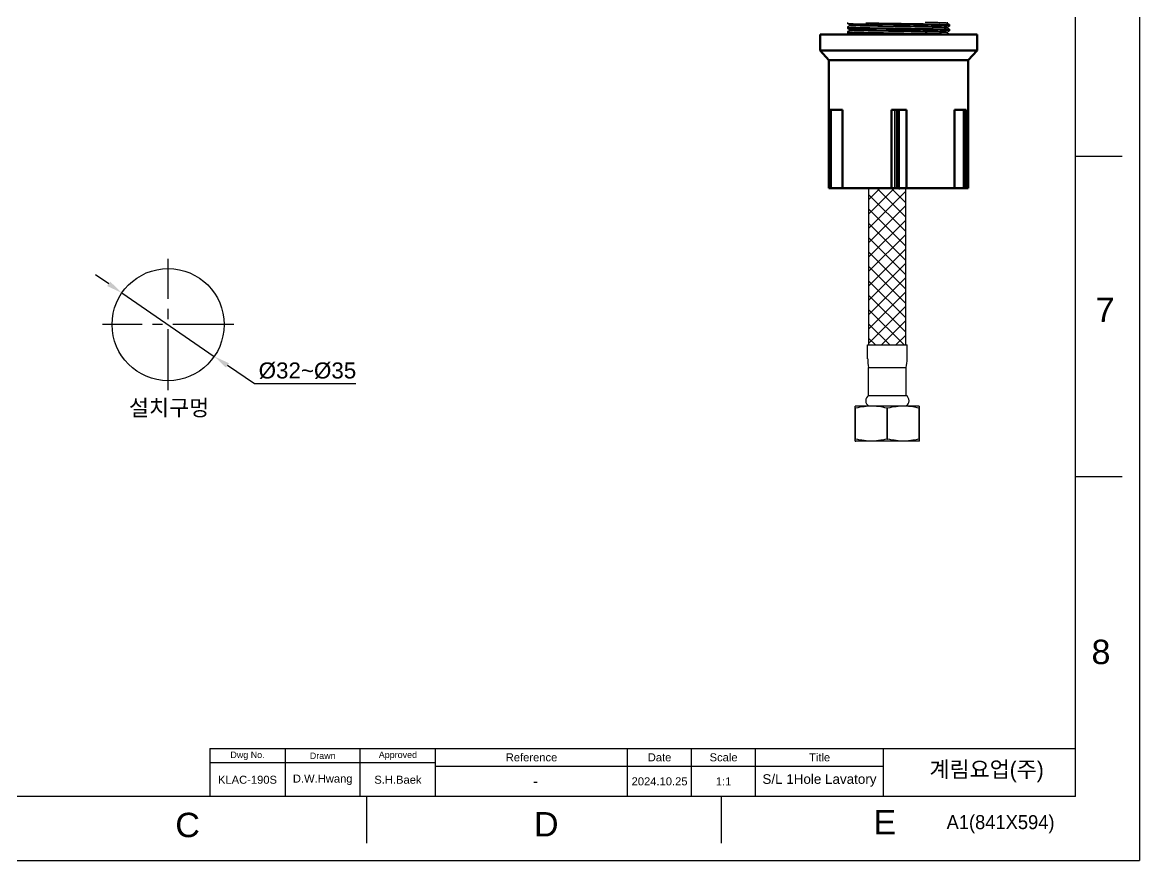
# Model space of a CAD drawing. Header units: millimetres. Extents: x 4210 to 4804, y 1409 to 2249.
# Drawn here: x 4454.7 to 4803.8, y 1409.4 to 1671.2 of the extents above; entities that cross this region are included whole.
import ezdxf

# ---------------------------------------------------------------- set-up
doc = ezdxf.new("R2010")
doc.units = ezdxf.units.MM
doc.linetypes.add('CENTER2', pattern=[28.575, 19.05, -3.175, 3.175, -3.175])
doc.linetypes.add('CENTERX2', pattern=[101.6, 63.5, -12.7, 12.7, -12.7])
for name, color, linetype in [('02___PRT_ALL_AXES', 7, 'Continuous'), ('7_ALL_FEATURES', 7, 'Continuous'), ('CENTER', 1, 'CENTER2'), ('TEXT', 2, 'Continuous')]:
    doc.layers.add(name, color=color, linetype=linetype)
doc.layers.add('DIM_', color=3, linetype='Continuous', lineweight=9)
doc.styles.add('Arial Unicode MS', font='ARIALUNI.ttf')
doc.styles.add('ROMANS', font='Gulim.ttf')
doc.styles.get("Standard").update_dxf_attribs({"font": 'arial.ttf'})
doc.dimstyles.new('사본(2) STANDARD', dxfattribs={"dimscale": 0, "dimtxt": 4, "dimasz": 4, "dimexe": 1.25, "dimexo": 0.625, "dimgap": 1.5, "dimtad": 3, "dimtih": 1, "dimtoh": 1, "dimdec": 1, "dimzin": 9, "dimdsep": 46, "dimtxsty": 'Standard', "dimcen": 2.5, "dimclrd": 3, "dimclre": 3, "dimclrt": 4, "dimadec": 0, "dimazin": 0, "dimtfac": 1, "dimtdec": 1, "dimtmove": 0, "dimatfit": 3, "dimfxl": 1.25, "dimtfill": 1, "dimtolj": 1, "dimtzin": 0, "dimarcsym": 0})

# ---------------------------------------------------------------- blocks, each defined once
blk = doc.blocks.new('*D18')
at = {"layer": 'Defpoints', "color": 0, "transparency": 16777216}
for p in [(4485.76, 1586.68), (4514.62, 1566.87)]:
    blk.add_point(p, dxfattribs=at)
at = {"layer": 'DIM_', "color": 3, "lineweight": -2, "transparency": 16777216}
for p, q in [((4481.64, 1589.51), (4477.52, 1592.34)), ((4485.76, 1586.68), (4514.62, 1566.87)), ((4527.14, 1558.28), (4518.74, 1564.04)), ((4558.83, 1558.28), (4527.14, 1558.28))]:
    blk.add_line(p, q, dxfattribs=at)
at = {"layer": 'DIM_', "color": 3, "transparency": 16777216}
for points in [[(4482.11, 1590.2), (4481.17, 1588.82), (4485.76, 1586.68)], [(4519.21, 1564.73), (4518.27, 1563.36), (4514.62, 1566.87)]]:
    blk.add_solid(points, dxfattribs=at)
at = {"layer": 'DIM_', "color": 4, "transparency": 16777216, "insert": (4543.73, 1562.37), "char_height": 5, "attachment_point": 5, "style": 'Arial Unicode MS', "bg_fill": 3, "box_fill_scale": 1.1, "bg_fill_color": 256, "bg_fill_true_color": 13158600, "bg_fill_transparency": 0}
blk.add_mtext('\\A1;%%C32~%%C35', dxfattribs=at)

msp = doc.modelspace()

# ---------------------------------------------------------------- linework, layer by layer
at = {"color": 7, "linetype": 'Continuous'}
for p, q in [((4803.75, 2249.4), (4803.75, 1409.4)), ((4783.75, 1429.4), (4783.75, 2229.4)), ((4712.51, 1670.76), (4712.51, 1670.77)), ((4712.51, 1670.76), (4713.22, 1670.35)), ((4713.22, 1670.18), (4712.51, 1669.77)), ((4712.51, 1669.77), (4712.51, 1669.76)), ((4712.51, 1669.26), (4712.51, 1669.27)), ((4712.51, 1669.26), (4713.22, 1668.85)), ((4713.22, 1670.36), (4713.22, 1670.17)), ((4713.22, 1668.86), (4713.22, 1668.67)), ((4718.17, 1671.06), (4719.43, 1671.03)), ((4719.49, 1670.54), (4718.22, 1670.56)), ((4718.22, 1669.55), (4719.49, 1669.53)), ((4719.48, 1669.03), (4718.22, 1669.06)), ((4720.53, 1670.11), (4719.22, 1670.14)), ((4720.53, 1669.93), (4719.22, 1669.95)), ((4719.43, 1671.03), (4720.77, 1671.01)), ((4720.83, 1669.01), (4719.48, 1669.03)), ((4720.84, 1670.51), (4719.49, 1670.54)), ((4719.49, 1669.53), (4720.84, 1669.5)), ((4721.93, 1670.09), (4720.53, 1670.11)), ((4721.93, 1669.9), (4720.53, 1669.93)), ((4720.77, 1671.01), (4722.21, 1670.98)), ((4722.26, 1668.99), (4720.83, 1669.01)), ((4722.27, 1670.49), (4720.84, 1670.51)), ((4720.84, 1669.5), (4722.27, 1669.48)), ((4723.4, 1670.06), (4721.93, 1670.09)), ((4723.4, 1669.88), (4721.93, 1669.9)), ((4722.21, 1670.98), (4723.72, 1670.96)), ((4724.52, 1668.95), (4722.26, 1668.99)), ((4724.52, 1670.45), (4722.27, 1670.49)), ((4722.27, 1669.48), (4723.76, 1669.46)), ((4733.52, 1669.9), (4732, 1669.93)), ((4733.52, 1669.71), (4732, 1669.74)), ((4732.36, 1670.83), (4734.63, 1670.79)), ((4732.38, 1669.32), (4734.63, 1669.29)), ((4734.62, 1668.8), (4733.13, 1668.82)), ((4734.63, 1670.3), (4733.14, 1670.32)), ((4734.99, 1669.88), (4733.52, 1669.9)), ((4734.99, 1669.69), (4733.52, 1669.71)), ((4736.05, 1668.77), (4734.62, 1668.8)), ((4734.63, 1670.79), (4736.07, 1670.77)), ((4736.06, 1670.27), (4734.63, 1670.3)), ((4734.63, 1669.29), (4736.06, 1669.27)), ((4736.38, 1669.85), (4734.99, 1669.88)), ((4736.38, 1669.66), (4734.99, 1669.69)), ((4737.41, 1668.75), (4736.05, 1668.77)), ((4737.4, 1670.25), (4736.06, 1670.27)), ((4736.06, 1669.27), (4737.4, 1669.24)), ((4736.07, 1670.77), (4737.42, 1670.74)), ((4737.69, 1669.83), (4736.38, 1669.85)), ((4737.69, 1669.64), (4736.38, 1669.66)), ((4738.02, 1671.14), (4736.73, 1671.16)), ((4738.66, 1670.23), (4737.4, 1670.25)), ((4737.4, 1669.24), (4738.66, 1669.22)), ((4738.67, 1668.72), (4737.41, 1668.75)), ((4737.42, 1670.74), (4738.69, 1670.72)), ((4743.66, 1669.43), (4743.62, 1669.44)), ((4743.66, 1670.93), (4743.64, 1670.94)), ((4743.66, 1671.1), (4743.77, 1671.17)), ((4744.38, 1670.52), (4743.66, 1670.93)), ((4743.66, 1669.6), (4744.38, 1670.01)), ((4744.38, 1669.01), (4743.66, 1669.43)), ((4743.67, 1670.92), (4743.67, 1671.11)), ((4743.67, 1669.42), (4743.67, 1669.61)), ((4744.38, 1670.52), (4744.38, 1670.51)), ((4744.38, 1670.01), (4744.38, 1670.02)), ((4744.38, 1669.01), (4744.38, 1669.01)), ((4713.22, 1668.67), (4712.51, 1668.26)), ((4712.51, 1668.26), (4712.51, 1668.26)), ((4712.51, 1667.76), (4712.51, 1667.76)), ((4712.51, 1667.76), (4713.16, 1667.38)), ((4718.22, 1668.05), (4719.48, 1668.02)), ((4719.48, 1667.53), (4718.22, 1667.55)), ((4720.18, 1668.62), (4718.9, 1668.64)), ((4720.18, 1668.43), (4718.9, 1668.45)), ((4719.48, 1668.02), (4720.83, 1668)), ((4720.83, 1667.51), (4719.48, 1667.53)), ((4721.56, 1668.59), (4720.18, 1668.62)), ((4721.56, 1668.4), (4720.18, 1668.43)), ((4720.83, 1668), (4722.26, 1667.98)), ((4722.25, 1667.48), (4720.83, 1667.51)), ((4723.01, 1668.57), (4721.56, 1668.59)), ((4723.01, 1668.38), (4721.56, 1668.4)), ((4724.51, 1667.45), (4722.25, 1667.48)), ((4722.26, 1667.98), (4723.75, 1667.95)), ((4725.29, 1668.53), (4723.01, 1668.57)), ((4725.29, 1668.34), (4723.01, 1668.38)), ((4732.37, 1668.42), (4729.24, 1668.47)), ((4732.37, 1668.23), (4729.24, 1668.28)), ((4733.88, 1668.39), (4732.37, 1668.42)), ((4733.88, 1668.2), (4732.37, 1668.23)), ((4732.37, 1667.82), (4734.62, 1667.79)), ((4735.33, 1668.37), (4733.88, 1668.39)), ((4735.33, 1668.18), (4733.88, 1668.2)), ((4734.62, 1667.79), (4736.05, 1667.76)), ((4736.7, 1668.34), (4735.33, 1668.37)), ((4736.7, 1668.15), (4735.33, 1668.18)), ((4736.05, 1667.76), (4737.41, 1667.74)), ((4737.99, 1668.32), (4736.7, 1668.34)), ((4737.99, 1668.13), (4736.7, 1668.15)), ((4737.41, 1667.74), (4738.67, 1667.71)), ((4743.66, 1668.1), (4744.38, 1668.51)), ((4744.38, 1667.51), (4743.66, 1667.92)), ((4743.67, 1667.92), (4743.67, 1668.1)), ((4744.38, 1668.51), (4744.38, 1668.51)), ((4744.38, 1667.51), (4744.38, 1667.51)), ((4783.75, 1629.4), (4798.29, 1629.4)), ((4783.75, 1529.4), (4798.29, 1529.4)), ((4562.16, 1429.4), (4562.16, 1414.87)), ((4672.96, 1429.4), (4672.96, 1414.87)), ((4209.75, 1409.4), (4803.75, 1409.4))]:
    msp.add_line(p, q, dxfattribs=at)
at = {"linetype": 'Continuous', "lineweight": 70, "extrusion": (0, 1, 0)}
for p, q in [((4703.94, 1667.38), (4752.94, 1667.38)), ((4703.94, 1667.38), (4703.94, 1662.38)), ((4752.94, 1662.38), (4752.94, 1667.38)), ((4703.94, 1662.38), (4706.69, 1659.38)), ((4703.94, 1662.38), (4752.94, 1662.38)), ((4750.19, 1659.38), (4752.94, 1662.38)), ((4706.69, 1659.38), (4706.69, 1619.38)), ((4706.69, 1659.38), (4750.19, 1659.38)), ((4750.19, 1619.38), (4750.19, 1659.38)), ((4706.75, 1643.88), (4706.83, 1643.88)), ((4706.75, 1643.88), (4706.75, 1619.38)), ((4707, 1643.88), (4706.83, 1643.88)), ((4707.4, 1643.88), (4707, 1643.88)), ((4710.88, 1643.88), (4707.4, 1643.88)), ((4710.88, 1643.88), (4710.88, 1619.38)), ((4726.2, 1643.88), (4726.2, 1619.38)), ((4726.2, 1643.88), (4727.29, 1643.88)), ((4727.29, 1643.88), (4727.84, 1643.88)), ((4727.84, 1643.88), (4728.16, 1643.88)), ((4728.16, 1643.88), (4728.62, 1643.88)), ((4728.62, 1643.88), (4730.95, 1643.88)), ((4730.95, 1643.88), (4730.95, 1619.38)), ((4745.95, 1643.88), (4748.68, 1643.88)), ((4745.95, 1643.88), (4745.95, 1619.38)), ((4748.68, 1643.88), (4749.27, 1643.88)), ((4749.27, 1643.88), (4749.43, 1643.88)), ((4749.43, 1643.88), (4749.51, 1643.88)), ((4749.51, 1619.38), (4749.51, 1643.88)), ((4706.69, 1619.38), (4706.75, 1619.38)), ((4706.75, 1619.38), (4706.87, 1619.38)), ((4706.75, 1619.38), (4706.83, 1619.38)), ((4706.91, 1619.38), (4706.83, 1619.38)), ((4707, 1619.38), (4706.83, 1619.38)), ((4708.51, 1619.38), (4706.87, 1619.38)), ((4706.91, 1619.38), (4707, 1619.38)), ((4707.4, 1619.38), (4707, 1619.38)), ((4707.4, 1619.38), (4707, 1619.38)), ((4707.38, 1619.38), (4707.46, 1619.38)), ((4707.4, 1619.38), (4710.88, 1619.38)), ((4710.88, 1619.38), (4707.4, 1619.38)), ((4707.41, 1619.38), (4708.55, 1619.38)), ((4707.54, 1619.38), (4707.46, 1619.38)), ((4707.54, 1619.38), (4707.62, 1619.38)), ((4707.62, 1619.38), (4708.21, 1619.38)), ((4710.94, 1619.38), (4708.21, 1619.38)), ((4710.88, 1619.38), (4708.51, 1619.38)), ((4708.55, 1619.38), (4710.94, 1619.38)), ((4726.01, 1619.38), (4710.88, 1619.38)), ((4745.95, 1619.38), (4725.59, 1619.38)), ((4730.95, 1619.38), (4726.2, 1619.38)), ((4726.2, 1619.38), (4727.29, 1619.38)), ((4726.2, 1619.38), (4727.29, 1619.38)), ((4728.64, 1619.38), (4726.31, 1619.38)), ((4726.31, 1619.38), (4731.06, 1619.38)), ((4727.84, 1619.38), (4727.29, 1619.38)), ((4727.29, 1619.38), (4727.84, 1619.38)), ((4728, 1619.38), (4727.84, 1619.38)), ((4727.84, 1619.38), (4728.16, 1619.38)), ((4728, 1619.38), (4728.16, 1619.38)), ((4728.62, 1619.38), (4728.16, 1619.38)), ((4728.16, 1619.38), (4728.62, 1619.38)), ((4728.62, 1619.38), (4730.95, 1619.38)), ((4728.62, 1619.38), (4730.95, 1619.38)), ((4728.64, 1619.38), (4729.09, 1619.38)), ((4729.25, 1619.38), (4729.09, 1619.38)), ((4729.25, 1619.38), (4729.41, 1619.38)), ((4729.41, 1619.38), (4729.96, 1619.38)), ((4731.06, 1619.38), (4729.96, 1619.38)), ((4745.95, 1619.38), (4748.68, 1619.38)), ((4748.33, 1619.38), (4745.95, 1619.38)), ((4745.95, 1619.38), (4748.68, 1619.38)), ((4749.49, 1619.38), (4746.01, 1619.38)), ((4746.01, 1619.38), (4748.38, 1619.38)), ((4749.48, 1619.38), (4748.33, 1619.38)), ((4748.38, 1619.38), (4750.02, 1619.38)), ((4749.27, 1619.38), (4748.68, 1619.38)), ((4748.68, 1619.38), (4749.27, 1619.38)), ((4749.35, 1619.38), (4749.27, 1619.38)), ((4749.27, 1619.38), (4749.43, 1619.38)), ((4749.35, 1619.38), (4749.43, 1619.38)), ((4749.51, 1619.38), (4749.43, 1619.38)), ((4749.43, 1619.38), (4749.51, 1619.38)), ((4749.49, 1619.38), (4749.89, 1619.38)), ((4750.19, 1619.38), (4749.51, 1619.38)), ((4749.97, 1619.38), (4749.89, 1619.38)), ((4749.97, 1619.38), (4750.05, 1619.38)), ((4750.13, 1619.38), (4750.02, 1619.38))]:
    msp.add_line(p, q, dxfattribs=at)
at = {"linetype": 'Continuous', "lineweight": 35, "extrusion": (0, 1, 0)}
for p, q in [((4706.83, 1643.88), (4706.83, 1619.38)), ((4707, 1643.88), (4707, 1619.38)), ((4707.4, 1643.88), (4707.4, 1619.38)), ((4727.29, 1643.88), (4727.29, 1619.38)), ((4727.84, 1643.88), (4727.84, 1619.38)), ((4728.16, 1643.88), (4728.16, 1619.38)), ((4728.62, 1643.88), (4728.62, 1619.38)), ((4748.68, 1643.88), (4748.68, 1619.38)), ((4749.27, 1643.88), (4749.27, 1619.38)), ((4749.43, 1643.88), (4749.43, 1619.38))]:
    msp.add_line(p, q, dxfattribs=at)
at = {"linetype": 'Continuous'}
for p, q in [((4719.17, 1615.88), (4722.67, 1619.38)), ((4719.17, 1611.39), (4727.16, 1619.38)), ((4719.17, 1606.9), (4730.7, 1618.43)), ((4730.7, 1605.81), (4719.17, 1617.33)), ((4730.7, 1610.3), (4721.62, 1619.38)), ((4730.7, 1614.79), (4726.11, 1619.38)), ((4730.7, 1619.28), (4730.6, 1619.38)), ((4719.17, 1602.41), (4730.7, 1613.94)), ((4730.7, 1601.32), (4719.17, 1612.84)), ((4719.17, 1597.92), (4730.7, 1609.45)), ((4730.7, 1596.83), (4719.17, 1608.35)), ((4719.17, 1593.43), (4730.7, 1604.96)), ((4730.7, 1592.34), (4719.17, 1603.86)), ((4719.17, 1588.94), (4730.7, 1600.47)), ((4730.7, 1587.85), (4719.17, 1599.37)), ((4719.17, 1584.45), (4730.7, 1595.98)), ((4730.7, 1583.36), (4719.17, 1594.88)), ((4719.17, 1579.96), (4730.7, 1591.49)), ((4730.7, 1578.87), (4719.17, 1590.39)), ((4719.17, 1575.47), (4730.7, 1587)), ((4730.7, 1574.38), (4719.17, 1585.9)), ((4719.17, 1570.98), (4730.7, 1582.51)), ((4730.17, 1570.42), (4719.17, 1581.41)), ((4723.1, 1570.42), (4730.7, 1578.02)), ((4725.68, 1570.42), (4719.17, 1576.92)), ((4721.19, 1570.42), (4719.17, 1572.43)), ((4727.59, 1570.42), (4730.7, 1573.53)), ((4783.75, 1429.4), (4229.75, 1429.4))]:
    msp.add_line(p, q, dxfattribs=at)
for p, q in [((4513.25, 1444.4), (4783.75, 1444.4)), ((4513.25, 1444.4), (4513.25, 1429.4)), ((4536.75, 1444.4), (4536.75, 1429.4)), ((4560.25, 1429.4), (4560.25, 1444.4)), ((4583.75, 1429.4), (4583.75, 1444.4)), ((4643.75, 1429.4), (4643.75, 1444.4)), ((4643.75, 1429.4), (4643.75, 1444.4)), ((4643.75, 1429.4), (4643.75, 1444.4)), ((4663.75, 1429.4), (4663.75, 1444.4)), ((4683.75, 1429.4), (4683.75, 1444.4)), ((4723.75, 1429.4), (4723.75, 1444.4)), ((4583.75, 1439.9), (4513.25, 1439.9)), ((4583.75, 1438.9), (4723.75, 1438.9))]:
    msp.add_line(p, q)
at = {"color": 7, "linetype": 'Continuous'}
for points in [[(4718.22, 1670.56), (4717.63, 1670.57), (4717.06, 1670.58), (4716.51, 1670.6), (4716, 1670.61), (4715.52, 1670.62), (4715.07, 1670.63), (4714.66, 1670.64), (4714.28, 1670.66), (4713.93, 1670.67), (4713.62, 1670.68), (4713.35, 1670.69), (4713.12, 1670.7), (4712.92, 1670.72), (4712.76, 1670.73), (4712.64, 1670.74), (4712.55, 1670.75), (4712.51, 1670.76)], [(4712.51, 1669.76), (4712.51, 1669.75), (4712.55, 1669.74), (4712.64, 1669.73), (4712.76, 1669.72), (4712.92, 1669.71), (4713.12, 1669.69), (4713.35, 1669.68), (4713.62, 1669.67), (4713.93, 1669.66), (4714.28, 1669.65), (4714.66, 1669.63), (4715.07, 1669.62), (4715.52, 1669.61), (4716, 1669.6), (4716.51, 1669.59), (4717.06, 1669.57), (4717.63, 1669.56), (4718.22, 1669.55)], [(4718.22, 1669.06), (4717.62, 1669.07), (4717.05, 1669.08), (4716.51, 1669.09), (4715.99, 1669.11), (4715.51, 1669.12), (4715.06, 1669.13), (4714.64, 1669.14), (4714.25, 1669.15), (4713.91, 1669.17), (4713.6, 1669.18), (4713.33, 1669.19), (4713.1, 1669.2), (4712.9, 1669.21), (4712.75, 1669.22), (4712.63, 1669.24), (4712.55, 1669.25), (4712.51, 1669.26)], [(4713.27, 1670.34), (4713.23, 1670.35), (4713.22, 1670.35)], [(4719.22, 1669.95), (4718.6, 1669.96), (4718.01, 1669.98), (4717.45, 1669.99), (4716.91, 1670), (4716.41, 1670.01), (4715.94, 1670.03), (4715.51, 1670.04), (4715.11, 1670.05), (4714.74, 1670.06), (4714.41, 1670.08), (4714.12, 1670.09), (4713.87, 1670.1), (4713.66, 1670.11), (4713.49, 1670.13), (4713.36, 1670.14), (4713.27, 1670.15), (4713.23, 1670.16), (4713.22, 1670.17)], [(4718.9, 1668.64), (4718.29, 1668.65), (4717.71, 1668.67), (4717.17, 1668.68), (4716.65, 1668.69), (4716.16, 1668.7), (4715.71, 1668.72), (4715.29, 1668.73), (4714.91, 1668.74), (4714.57, 1668.75), (4714.26, 1668.77), (4713.99, 1668.78), (4713.76, 1668.79), (4713.57, 1668.8), (4713.42, 1668.82), (4713.31, 1668.83), (4713.24, 1668.84), (4713.22, 1668.85)], [(4719.22, 1670.14), (4718.6, 1670.15), (4718.01, 1670.16), (4717.45, 1670.18), (4716.91, 1670.19), (4716.41, 1670.2), (4715.94, 1670.21), (4715.51, 1670.23), (4715.11, 1670.24), (4714.74, 1670.25), (4714.41, 1670.26), (4714.12, 1670.28), (4713.87, 1670.29), (4713.66, 1670.3), (4713.49, 1670.31), (4713.36, 1670.33), (4713.27, 1670.34)], [(4727.27, 1670), (4726.48, 1670.01), (4723.4, 1670.06)], [(4727.27, 1669.81), (4726.48, 1669.83), (4723.4, 1669.88)], [(4723.72, 1670.96), (4726.07, 1670.92), (4726.86, 1670.91), (4727.65, 1670.9), (4729.23, 1670.88)], [(4723.76, 1669.46), (4726.08, 1669.42), (4726.86, 1669.41), (4727.65, 1669.4)], [(4729.23, 1670.38), (4727.65, 1670.41), (4726.86, 1670.42), (4724.52, 1670.45)], [(4729.24, 1668.88), (4727.65, 1668.9), (4726.86, 1668.91), (4724.52, 1668.95)], [(4732, 1669.93), (4729.65, 1669.96), (4727.27, 1670)], [(4732, 1669.74), (4729.65, 1669.78), (4727.27, 1669.81)], [(4727.65, 1669.4), (4729.23, 1669.37), (4730.03, 1669.36), (4732.38, 1669.32)], [(4729.23, 1670.88), (4730.02, 1670.86), (4732.36, 1670.83)], [(4733.14, 1670.32), (4730.81, 1670.36), (4730.03, 1670.37), (4729.23, 1670.38)], [(4733.13, 1668.82), (4730.81, 1668.85), (4730.03, 1668.87), (4729.24, 1668.88)], [(4743.67, 1669.61), (4743.66, 1669.61), (4743.62, 1669.63), (4743.53, 1669.64), (4743.4, 1669.65), (4743.23, 1669.66), (4743.02, 1669.68), (4742.77, 1669.69), (4742.49, 1669.7), (4742.16, 1669.71), (4741.8, 1669.73), (4741.4, 1669.74), (4740.96, 1669.75), (4740.5, 1669.76), (4740, 1669.78), (4739.46, 1669.79), (4738.9, 1669.8), (4738.31, 1669.81), (4737.69, 1669.83)], [(4743.62, 1669.44), (4743.53, 1669.45), (4743.4, 1669.46), (4743.23, 1669.48), (4743.02, 1669.49), (4742.77, 1669.5), (4742.49, 1669.51), (4742.16, 1669.53), (4741.8, 1669.54), (4741.4, 1669.55), (4740.96, 1669.56), (4740.5, 1669.58), (4740, 1669.59), (4739.46, 1669.6), (4738.9, 1669.61), (4738.31, 1669.63), (4737.69, 1669.64)], [(4743.64, 1670.94), (4743.58, 1670.95), (4743.47, 1670.96), (4743.32, 1670.97), (4743.14, 1670.99), (4742.91, 1671), (4742.64, 1671.01), (4742.34, 1671.02), (4741.99, 1671.04), (4741.61, 1671.05), (4741.2, 1671.06), (4740.74, 1671.07), (4740.26, 1671.09), (4739.74, 1671.1), (4739.2, 1671.11), (4738.62, 1671.12), (4738.02, 1671.14)], [(4744.38, 1670.02), (4744.37, 1670.02), (4744.33, 1670.04), (4744.25, 1670.05), (4744.14, 1670.06), (4743.98, 1670.07), (4743.78, 1670.08), (4743.55, 1670.1), (4743.28, 1670.11), (4742.97, 1670.12), (4742.63, 1670.13), (4742.25, 1670.14), (4741.83, 1670.16), (4741.38, 1670.17), (4740.9, 1670.18), (4740.38, 1670.19), (4739.83, 1670.2), (4739.26, 1670.22), (4738.66, 1670.23)], [(4738.66, 1669.22), (4739.26, 1669.21), (4739.83, 1669.19), (4740.38, 1669.18), (4740.9, 1669.17), (4741.38, 1669.16), (4741.83, 1669.15), (4742.25, 1669.13), (4742.63, 1669.12), (4742.97, 1669.11), (4743.28, 1669.1), (4743.55, 1669.09), (4743.78, 1669.07), (4743.98, 1669.06), (4744.14, 1669.05), (4744.25, 1669.04), (4744.33, 1669.03), (4744.38, 1669.01)], [(4744.38, 1668.51), (4744.38, 1668.52), (4744.34, 1668.53), (4744.26, 1668.54), (4744.14, 1668.56), (4743.99, 1668.57), (4743.79, 1668.58), (4743.56, 1668.59), (4743.29, 1668.6), (4742.98, 1668.62), (4742.63, 1668.63), (4742.25, 1668.64), (4741.83, 1668.65), (4741.38, 1668.66), (4740.89, 1668.68), (4740.38, 1668.69), (4739.83, 1668.7), (4739.26, 1668.71), (4738.67, 1668.72)], [(4738.69, 1670.72), (4739.28, 1670.71), (4739.85, 1670.7), (4740.38, 1670.69), (4740.89, 1670.67), (4741.37, 1670.66), (4741.82, 1670.65), (4742.24, 1670.64), (4742.62, 1670.63), (4742.96, 1670.61), (4743.27, 1670.6), (4743.54, 1670.59), (4743.78, 1670.58), (4743.97, 1670.57), (4744.13, 1670.55), (4744.25, 1670.54), (4744.33, 1670.53), (4744.38, 1670.52)], [(4712.51, 1668.26), (4712.51, 1668.25), (4712.55, 1668.24), (4712.63, 1668.23), (4712.75, 1668.22), (4712.9, 1668.2), (4713.1, 1668.19), (4713.33, 1668.18), (4713.6, 1668.17), (4713.91, 1668.16), (4714.25, 1668.14), (4714.64, 1668.13), (4715.06, 1668.12), (4715.51, 1668.11), (4715.99, 1668.1), (4716.51, 1668.08), (4717.05, 1668.07), (4717.62, 1668.06), (4718.22, 1668.05)], [(4718.22, 1667.55), (4717.62, 1667.57), (4717.05, 1667.58), (4716.51, 1667.59), (4715.99, 1667.6), (4715.5, 1667.61), (4715.05, 1667.63), (4714.64, 1667.64), (4714.26, 1667.65), (4713.91, 1667.66), (4713.61, 1667.67), (4713.34, 1667.69), (4713.1, 1667.7), (4712.91, 1667.71), (4712.75, 1667.72), (4712.63, 1667.73), (4712.55, 1667.74), (4712.51, 1667.76)], [(4718.9, 1668.45), (4718.29, 1668.47), (4717.71, 1668.48), (4717.17, 1668.49), (4716.65, 1668.5), (4716.16, 1668.52), (4715.71, 1668.53), (4715.29, 1668.54), (4714.91, 1668.55), (4714.57, 1668.57), (4714.26, 1668.58), (4713.99, 1668.59), (4713.76, 1668.6), (4713.57, 1668.62), (4713.42, 1668.63), (4713.31, 1668.64), (4713.24, 1668.65), (4713.22, 1668.67), (4713.22, 1668.67)], [(4723.75, 1667.95), (4726.07, 1667.92), (4726.86, 1667.9), (4727.65, 1667.89)], [(4729.24, 1667.38), (4727.65, 1667.4), (4726.86, 1667.41), (4724.51, 1667.45)], [(4729.24, 1668.47), (4727.65, 1668.49), (4725.29, 1668.53)], [(4729.24, 1668.28), (4727.65, 1668.3), (4725.29, 1668.34)], [(4727.65, 1667.89), (4729.24, 1667.87), (4730.03, 1667.86), (4732.37, 1667.82)], [(4743.67, 1668.1), (4743.67, 1668.11), (4743.64, 1668.12), (4743.58, 1668.13), (4743.47, 1668.14), (4743.32, 1668.16), (4743.13, 1668.17), (4742.9, 1668.18), (4742.63, 1668.19), (4742.32, 1668.21), (4741.98, 1668.22), (4741.59, 1668.23), (4741.18, 1668.24), (4740.72, 1668.26), (4740.24, 1668.27), (4739.72, 1668.28), (4739.17, 1668.29), (4738.6, 1668.31), (4737.99, 1668.32)], [(4743.66, 1667.92), (4743.64, 1667.93), (4743.58, 1667.94), (4743.47, 1667.95), (4743.32, 1667.97), (4743.13, 1667.98), (4742.9, 1667.99), (4742.63, 1668), (4742.32, 1668.02), (4741.98, 1668.03), (4741.59, 1668.04), (4741.18, 1668.05), (4740.72, 1668.07), (4740.24, 1668.08), (4739.72, 1668.09), (4739.17, 1668.1), (4738.6, 1668.12), (4737.99, 1668.13)], [(4738.67, 1667.71), (4739.26, 1667.7), (4739.83, 1667.69), (4740.38, 1667.68), (4740.89, 1667.67), (4741.38, 1667.65), (4741.83, 1667.64), (4742.25, 1667.63), (4742.63, 1667.62), (4742.98, 1667.61), (4743.29, 1667.59), (4743.56, 1667.58), (4743.79, 1667.57), (4743.99, 1667.56), (4744.14, 1667.55), (4744.26, 1667.53), (4744.34, 1667.52), (4744.38, 1667.51)]]:
    msp.add_lwpolyline(points, dxfattribs=at)
msp.add_circle((4500.19, 1576.78), 17.5)
at = {"linetype": 'Continuous', "lineweight": 70, "extrusion": (0, 1, 0)}
msp.add_point((4728.63, 1619.38), dxfattribs=at)
at = {"layer": '02___PRT_ALL_AXES', "color": 7, "linetype": 'Continuous'}
for p, q in [((4712.51, 1671.17), (4712.51, 1670.77)), ((4712.51, 1669.76), (4712.51, 1669.27)), ((4744.38, 1670.51), (4744.38, 1670.02)), ((4744.38, 1669.01), (4744.38, 1668.51)), ((4712.51, 1668.26), (4712.51, 1667.76)), ((4744.38, 1667.51), (4744.38, 1667.38))]:
    msp.add_line(p, q, dxfattribs=at)
at = {"layer": '7_ALL_FEATURES', "color": 7, "linetype": 'Continuous'}
for p, q in [((4719.17, 1570.42), (4719.17, 1619.38)), ((4730.7, 1570.42), (4730.7, 1619.38)), ((4718.77, 1566.05), (4718.77, 1570.42)), ((4718.77, 1570.42), (4731.1, 1570.42)), ((4731.1, 1566.05), (4731.1, 1570.42)), ((4719.05, 1554.61), (4719.05, 1563.4)), ((4719.05, 1563.4), (4730.82, 1563.4)), ((4730.82, 1554.61), (4730.82, 1563.4)), ((4719.05, 1554.61), (4730.82, 1554.61)), ((4715.08, 1551.37), (4714.91, 1551.3)), ((4714.91, 1540.42), (4714.91, 1551.3)), ((4714.91, 1550.69), (4714.99, 1550.69)), ((4715.67, 1550.84), (4714.99, 1550.69)), ((4714.99, 1541.04), (4714.99, 1550.69)), ((4734.79, 1551.37), (4715.08, 1551.37)), ((4724.85, 1541.04), (4724.85, 1550.69)), ((4724.85, 1550.69), (4725.02, 1550.69)), ((4725.02, 1541.04), (4725.02, 1550.69)), ((4734.79, 1551.37), (4734.96, 1551.3)), ((4734.88, 1541.04), (4734.88, 1550.69)), ((4734.88, 1550.69), (4734.96, 1550.69)), ((4734.96, 1540.42), (4734.96, 1551.3)), ((4714.91, 1541.04), (4714.99, 1541.04)), ((4714.91, 1540.42), (4715.08, 1540.35)), ((4715.67, 1540.88), (4714.99, 1541.04)), ((4734.79, 1540.35), (4715.08, 1540.35)), ((4716.34, 1540.75), (4715.67, 1540.88)), ((4717, 1540.65), (4716.34, 1540.75)), ((4724.85, 1541.04), (4725.02, 1541.04)), ((4733.53, 1540.75), (4732.87, 1540.65)), ((4734.96, 1540.42), (4734.79, 1540.35)), ((4734.88, 1541.04), (4734.96, 1541.04))]:
    msp.add_line(p, q, dxfattribs=at)
for points in [[(4724.85, 1550.69), (4724.18, 1550.84), (4723.51, 1550.97), (4722.85, 1551.08), (4722.19, 1551.17), (4721.54, 1551.23), (4720.9, 1551.28), (4720.25, 1551.3), (4719.6, 1551.3), (4718.95, 1551.28), (4718.3, 1551.23), (4717.65, 1551.16), (4717, 1551.08), (4716.34, 1550.97), (4715.67, 1550.84)], [(4734.88, 1550.69), (4734.2, 1550.84), (4733.53, 1550.97), (4732.87, 1551.08), (4732.22, 1551.17), (4731.57, 1551.23), (4730.92, 1551.28), (4730.27, 1551.3), (4729.62, 1551.3), (4728.97, 1551.28), (4728.32, 1551.23), (4727.67, 1551.16), (4727.02, 1551.08), (4726.36, 1550.97), (4725.69, 1550.84), (4725.02, 1550.69)], [(4724.85, 1541.04), (4724.18, 1540.88), (4723.51, 1540.75), (4722.85, 1540.65), (4722.19, 1540.56), (4721.54, 1540.49), (4720.9, 1540.44), (4720.25, 1540.42), (4719.6, 1540.42), (4718.95, 1540.44), (4718.3, 1540.49), (4717.65, 1540.56), (4717, 1540.65)], [(4732.87, 1540.65), (4732.22, 1540.56), (4731.57, 1540.49), (4730.92, 1540.44), (4730.27, 1540.42), (4729.62, 1540.42), (4728.97, 1540.44), (4728.32, 1540.49), (4727.67, 1540.56), (4727.02, 1540.65), (4726.36, 1540.75), (4725.69, 1540.88), (4725.02, 1541.04)], [(4734.88, 1541.04), (4734.2, 1540.88), (4733.53, 1540.75)]]:
    msp.add_lwpolyline(points, dxfattribs=at)
for centre, radius, start, end in [((4731.39, 1566.05), 12.61, 180, 192.1084), ((4718.48, 1566.05), 12.61, 347.8916, 0), ((4720.06, 1552.99), 1.9, 121.9344, 238.0656), ((4729.81, 1552.99), 1.9, 301.9344, 58.0656)]:
    msp.add_arc(centre, radius, start, end, dxfattribs=at)
at = {"layer": 'CENTER'}
for p, q in [((4500.19, 1556.28), (4500.19, 1597.28)), ((4520.69, 1576.78), (4479.69, 1576.78))]:
    msp.add_line(p, q, dxfattribs=at)
at = {"layer": 'TEXT'}
msp.add_point((4560.25, 1439.9), dxfattribs=at)

# ---------------------------------------------------------------- texts
at = {"char_height": 7.62, "attachment_point": 5}
for s, width, insert in [('7', 50, (4792.95, 1581.39)), ('8', 50, (4791.67, 1474.53)), ('C', 10, (4506.28, 1420.49)), ('D', 10, (4618.36, 1420.77)), ('E', 10, (4724.15, 1421.4))]:
    msp.add_mtext_dynamic_manual_height_columns(s, width=width, gutter_width=12.5, heights=[0], dxfattribs=dict(at, insert=insert))
at = {"layer": 'DIM_', "insert": (4487.95, 1553.32), "char_height": 5, "attachment_point": 1}
msp.add_mtext_dynamic_manual_height_columns('설치구멍', width=28.1224, gutter_width=12.5, heights=[0], dxfattribs=at)
at = {"layer": 'TEXT', "style": 'ROMANS'}
msp.add_text('A1(841X594)', height=4.375, dxfattribs=at).set_placement((4743.43, 1419.24))
at = {"layer": 'TEXT', "attachment_point": 5}
for s, width, insert, char_height in [('Dwg No.', 23.5, (4525, 1442.15), 2), ('Drawn', 23.5, (4548.5, 1442.15), 2), ('Approved', 23.5, (4572, 1442.15), 2), ('Reference', 60, (4613.75, 1441.65), 2.5), ('Date', 20, (4653.75, 1441.65), 2.5), ('Scale', 20, (4673.75, 1441.65), 2.5), ('Title', 40, (4703.75, 1441.65), 2.5), ('KLAC-190S', 23.5, (4525, 1434.65), 2.5), ('D.W.Hwang', 23.5, (4548.5, 1434.65), 2.5), ('S.H.Baek', 23.5, (4572, 1434.65), 2.5), ('2024.10.25', 20, (4653.75, 1434.15), 2.5), ('1:1', 20, (4673.75, 1434.15), 2.5), ('S/L 1Hole Lavatory', 62.9779, (4703.71, 1434.43), 3), ('-', 60, (4615, 1434.29), 3.5)]:
    msp.add_mtext_dynamic_manual_height_columns(s, width=width, gutter_width=12.5, heights=[0], dxfattribs=dict(at, insert=insert, char_height=char_height))
at = {"layer": 'TEXT', "linetype": 'CENTERX2', "insert": (4755.93, 1437.15), "char_height": 5, "attachment_point": 5}
msp.add_mtext_dynamic_manual_height_columns('{\\fHYGothic-Medium|b0|i0|c129|p18;계림요업(주)}', width=60, gutter_width=12.5, heights=[0], dxfattribs=at)

# ---------------------------------------------------------------- next in the draw order: dimensions: what is measured, and where the dimension line sits
at = {"layer": 'DIM_'}
dim = msp.add_diameter_dim_2p(p1=(4485.76, 1586.68), p2=(4514.62, 1566.87), text='%%C32~%%C35', dimstyle='사본(2) STANDARD', override={"dimscale": 1, "dimtxt": 5, "dimasz": 5, "dimtxsty": 'Arial Unicode MS'}, dxfattribs=at)
dim.commit()
dim.dimension.update_dxf_attribs({"geometry": '*D18', "text_midpoint": (4543.73, 1562.37)})

doc.saveas('drawing.dxf')
